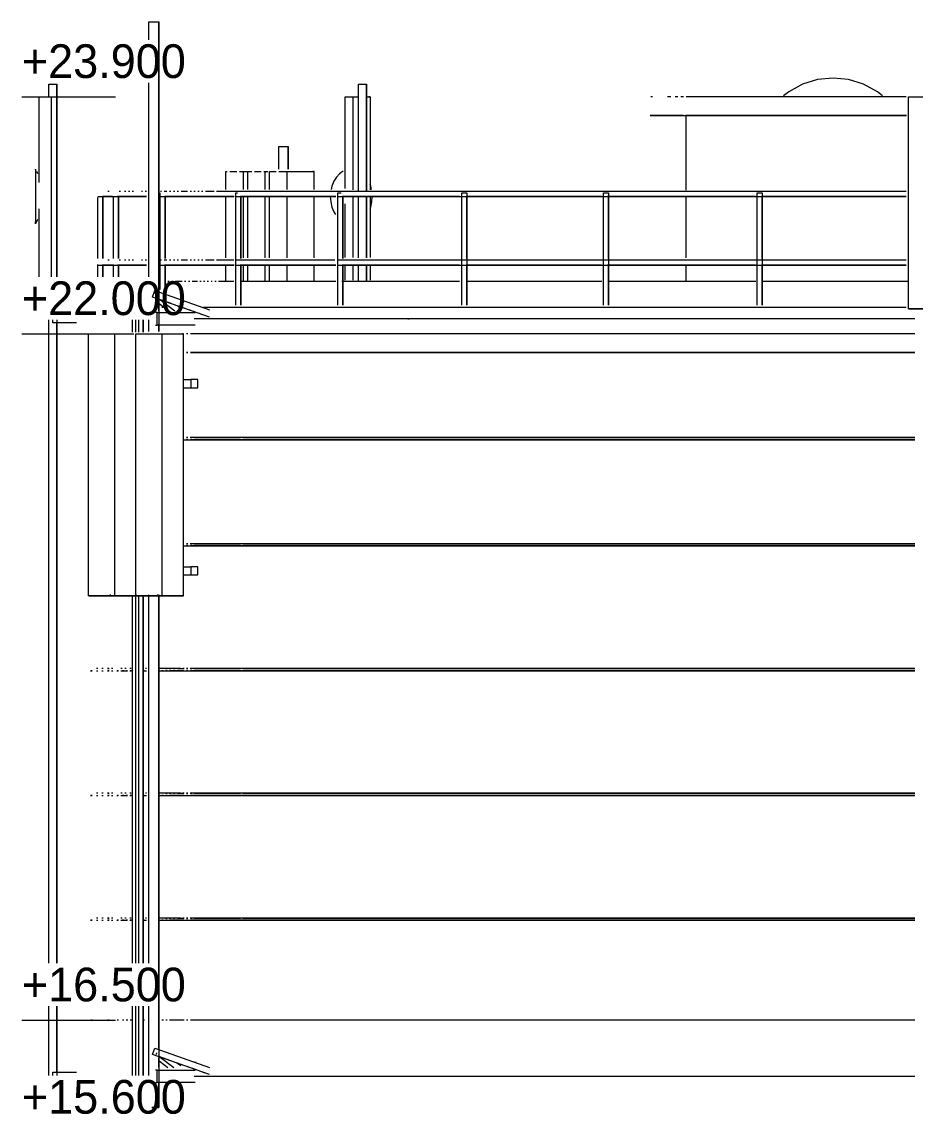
# Paper-space layout '02 Elevations and 3D' of a CAD drawing. Header units: millimetres. Extents: x 5 to 415, y 7 to 290.
# Drawn here: x 125 to 172.8, y 160 to 218.3 of the extents above; entities that cross this region are included whole.
import ezdxf

# ---------------------------------------------------------------- set-up
doc = ezdxf.new("R2010")
doc.units = ezdxf.units.MM
for name, color, linetype in [('DIMENSIONS', 7, 'Continuous'), ('GEOMETRY', 7, 'Continuous'), ('TEXT', 7, 'Continuous')]:
    doc.layers.add(name, color=color, linetype=linetype)

# ---------------------------------------------------------------- blocks, each defined once
blk = doc.blocks.new('SHEET_02')
at = {"layer": 'DIMENSIONS', "lineweight": 13}
for p, q in [((125, 214.333), (130, 214.333)), ((125, 201.667), (130, 201.667)), ((125, 165), (130, 165))]:
    blk.add_line(p, q, dxfattribs=at)
at = {"layer": 'GEOMETRY', "lineweight": 13}
for p, q in [((131.794, 218.333), (132.328, 218.333)), ((131.794, 217.377), (131.794, 218.333)), ((132.328, 218.333), (132.328, 218.333)), ((132.328, 204.007), (132.328, 218.333)), ((132.328, 218.333), (132.328, 201.798)), ((126.444, 215), (126.878, 215)), ((126.444, 214.369), (126.444, 215)), ((126.878, 215), (126.878, 215)), ((126.878, 204.711), (126.878, 215)), ((126.878, 215), (126.878, 204.711)), ((131.794, 204.711), (131.794, 215.083)), ((142.997, 215), (143.431, 215)), ((142.997, 209.319), (142.997, 215)), ((143.431, 215), (143.431, 215)), ((143.431, 209.319), (143.431, 215)), ((143.431, 215), (143.431, 209.319)), ((166.736, 215.003), (165.998, 214.603)), ((167.537, 215.25), (166.736, 215.003)), ((168.369, 215.333), (167.537, 215.25)), ((169.202, 215.25), (168.369, 215.333)), ((170.002, 215.003), (169.202, 215.25)), ((170.74, 214.603), (170.002, 215.003)), ((125.928, 214.333), (126.594, 214.333)), ((125.928, 209.749), (125.928, 214.333)), ((126.594, 204.711), (126.594, 214.333)), ((142.283, 214.333), (142.711, 214.333)), ((142.283, 209.431), (142.283, 214.333)), ((142.711, 214.333), (142.994, 214.333)), ((142.711, 209.367), (142.711, 214.333)), ((143.419, 214.333), (143.631, 214.333)), ((143.631, 214.333), (143.545, 214.333)), ((143.631, 214.333), (143.631, 209.367)), ((158.718, 214.333), (158.625, 214.333)), ((159.691, 214.333), (159.525, 214.333)), ((160.08, 214.333), (159.924, 214.333)), ((160.376, 214.333), (160.228, 214.333)), ((161.022, 214.333), (160.524, 214.333)), ((161.571, 214.333), (161.022, 214.333)), ((162.169, 214.333), (161.571, 214.333)), ((162.814, 214.333), (162.169, 214.333)), ((163.502, 214.333), (162.814, 214.333)), ((164.23, 214.333), (163.502, 214.333)), ((164.997, 214.333), (164.23, 214.333)), ((165.797, 214.333), (164.997, 214.333)), ((165.998, 214.603), (165.729, 214.378)), ((166.629, 214.333), (165.797, 214.333)), ((167.487, 214.333), (166.629, 214.333)), ((168.369, 214.333), (167.487, 214.333)), ((169.272, 214.333), (168.369, 214.333)), ((170.19, 214.333), (169.272, 214.333)), ((171.12, 214.333), (170.19, 214.333)), ((171.01, 214.378), (170.74, 214.603)), ((172.058, 214.333), (171.12, 214.333)), ((172.275, 214.333), (172.058, 214.333)), ((172.4, 214.333), (173.6, 214.333)), ((172.4, 203), (172.4, 214.333)), ((158.625, 213.333), (158.594, 213.333)), ((158.594, 213.333), (158.625, 213.333)), ((158.718, 213.333), (158.625, 213.333)), ((158.625, 213.333), (158.718, 213.333)), ((158.871, 213.333), (158.718, 213.333)), ((158.718, 213.333), (158.871, 213.333)), ((159.085, 213.333), (158.871, 213.333)), ((158.871, 213.333), (159.085, 213.333)), ((159.359, 213.333), (159.085, 213.333)), ((159.085, 213.333), (159.359, 213.333)), ((159.691, 213.333), (159.359, 213.333)), ((159.359, 213.333), (159.691, 213.333)), ((160.08, 213.333), (159.691, 213.333)), ((159.691, 213.333), (160.08, 213.333)), ((160.376, 213.333), (160.08, 213.333)), ((160.08, 213.333), (160.524, 213.333)), ((160.748, 213.333), (160.502, 213.333)), ((160.502, 213.333), (160.502, 209.339)), ((160.524, 213.333), (161.022, 213.333)), ((161.046, 213.333), (160.748, 213.333)), ((161.022, 213.333), (161.571, 213.333)), ((161.395, 213.333), (161.046, 213.333)), ((161.795, 213.333), (161.395, 213.333)), ((161.571, 213.333), (162.169, 213.333)), ((162.242, 213.333), (161.795, 213.333)), ((162.169, 213.333), (162.814, 213.333)), ((162.735, 213.333), (162.242, 213.333)), ((163.272, 213.333), (162.735, 213.333)), ((162.814, 213.333), (163.502, 213.333)), ((163.851, 213.333), (163.272, 213.333)), ((163.502, 213.333), (164.23, 213.333)), ((164.469, 213.333), (163.851, 213.333)), ((164.23, 213.333), (164.997, 213.333)), ((165.123, 213.333), (164.469, 213.333)), ((164.997, 213.333), (165.797, 213.333)), ((165.811, 213.333), (165.123, 213.333)), ((165.797, 213.333), (166.629, 213.333)), ((166.531, 213.333), (165.811, 213.333)), ((167.277, 213.333), (166.531, 213.333)), ((166.629, 213.333), (167.487, 213.333)), ((168.048, 213.333), (167.277, 213.333)), ((167.487, 213.333), (168.369, 213.333)), ((168.841, 213.333), (168.048, 213.333)), ((168.369, 213.333), (169.272, 213.333)), ((169.651, 213.333), (168.841, 213.333)), ((169.272, 213.333), (170.19, 213.333)), ((170.476, 213.333), (169.651, 213.333)), ((170.19, 213.333), (171.12, 213.333)), ((171.311, 213.333), (170.476, 213.333)), ((171.12, 213.333), (172.058, 213.333)), ((172.154, 213.333), (171.311, 213.333)), ((172.058, 213.333), (172.275, 213.333)), ((172.295, 213.333), (172.154, 213.333)), ((138.739, 211.667), (139.239, 211.667)), ((138.739, 210.456), (138.739, 211.667)), ((139.239, 211.667), (139.239, 211.667)), ((139.239, 210.456), (139.239, 211.667)), ((139.239, 211.667), (139.239, 210.456)), ((125.728, 210.467), (125.728, 210.438)), ((125.728, 210.438), (125.728, 210.467)), ((125.728, 210.438), (125.728, 210.355)), ((125.728, 210.355), (125.728, 210.219)), ((125.728, 210.219), (125.728, 210.037)), ((125.786, 210.349), (125.845, 210.232)), ((135.912, 210.333), (135.984, 210.333)), ((135.912, 209.372), (135.912, 210.333)), ((136.128, 210.333), (136.487, 210.333)), ((136.63, 210.333), (136.846, 210.333)), ((136.846, 210.333), (137.052, 210.333)), ((136.846, 209.372), (136.846, 210.333)), ((137.079, 210.333), (137.295, 210.333)), ((137.079, 209.372), (137.079, 210.333)), ((137.438, 210.333), (137.797, 210.333)), ((137.941, 210.333), (138.012, 210.333)), ((138.012, 210.333), (138.15, 210.333)), ((138.012, 209.372), (138.012, 210.333)), ((138.246, 210.333), (138.605, 210.333)), ((138.246, 209.372), (138.246, 210.333)), ((138.748, 210.333), (139.179, 210.333)), ((139.179, 210.333), (140.623, 210.333)), ((139.179, 209.372), (139.179, 210.333)), ((140.623, 210.333), (140.551, 210.333)), ((140.623, 209.372), (140.623, 210.333)), ((141.99, 210.219), (141.819, 210.037)), ((142.184, 210.355), (141.99, 210.219)), ((125.728, 210.037), (125.728, 209.815)), ((125.728, 209.815), (125.728, 209.561)), ((125.728, 209.561), (125.728, 209.286)), ((141.576, 209.561), (141.533, 209.378)), ((141.68, 209.815), (141.576, 209.561)), ((141.819, 210.037), (141.68, 209.815)), ((143.652, 209.561), (143.617, 209.646)), ((143.695, 209.378), (143.652, 209.561)), ((125.728, 209.286), (125.728, 209)), ((125.728, 209), (125.728, 208.714)), ((129.061, 209), (129.155, 209)), ((129.061, 205.686), (129.061, 208.944)), ((129.155, 209), (129.437, 209)), ((129.328, 209), (129.421, 209)), ((129.421, 209), (129.328, 209)), ((129.328, 205.686), (129.328, 208.944)), ((129.328, 208.944), (129.328, 205.686)), ((129.437, 209), (129.343, 209)), ((129.421, 209), (129.701, 209)), ((129.701, 209), (129.421, 209)), ((129.827, 209), (129.437, 209)), ((129.437, 209), (129.905, 209)), ((129.671, 209.267), (129.593, 209.267)), ((129.701, 209), (129.856, 209)), ((129.856, 209), (129.701, 209)), ((129.903, 205.686), (129.903, 208.944)), ((129.905, 209), (130.558, 209)), ((130.558, 209), (130.123, 209)), ((130.167, 209), (130.816, 209)), ((130.816, 209), (130.167, 209)), ((130.169, 205.686), (130.169, 208.944)), ((130.169, 208.944), (130.169, 205.686)), ((130.169, 205.686), (130.169, 208.944)), ((130.169, 208.944), (130.169, 205.686)), ((130.268, 209.267), (130.195, 209.267)), ((130.558, 209.267), (130.486, 209.267)), ((131.393, 209), (130.558, 209)), ((130.558, 209), (131.393, 209)), ((130.767, 209.267), (130.697, 209.267)), ((130.816, 209), (131.645, 209)), ((131.645, 209), (130.816, 209)), ((130.976, 209.267), (130.906, 209.267)), ((131.46, 209.267), (131.393, 209.267)), ((131.663, 209), (131.393, 209)), ((131.393, 209), (131.663, 209)), ((131.663, 209.267), (131.595, 209.267)), ((132.396, 204.025), (132.396, 209.2)), ((132.475, 209.267), (132.406, 209.267)), ((132.406, 209), (133.592, 209)), ((132.755, 209.267), (132.615, 209.267)), ((132.652, 209), (133.831, 209)), ((133.831, 209), (132.652, 209)), ((132.662, 205.686), (132.662, 208.944)), ((132.662, 208.944), (132.662, 205.686)), ((132.662, 205.686), (132.662, 208.944)), ((132.662, 208.944), (132.662, 205.686)), ((133.592, 209), (132.685, 209)), ((132.964, 209.267), (132.894, 209.267)), ((133.174, 209.267), (133.104, 209.267)), ((133.383, 209.267), (133.313, 209.267)), ((133.592, 209.267), (133.523, 209.267)), ((133.863, 209.267), (133.592, 209.267)), ((134.948, 209), (133.592, 209)), ((133.592, 209), (134.948, 209)), ((133.831, 209), (135.179, 209)), ((135.179, 209), (133.831, 209)), ((134.067, 209.267), (133.999, 209.267)), ((134.27, 209.267), (134.202, 209.267)), ((134.473, 209.267), (134.406, 209.267)), ((134.677, 209.267), (134.609, 209.267)), ((134.948, 209.267), (134.812, 209.267)), ((135.278, 209.267), (134.948, 209.267)), ((135.806, 209), (134.948, 209)), ((134.948, 209), (136.334, 209)), ((135.179, 209), (135.796, 209)), ((136.345, 209), (135.179, 209)), ((136.466, 209.267), (135.41, 209.267)), ((135.912, 205.718), (135.912, 208.987)), ((136.444, 209.2), (136.532, 209.2)), ((136.444, 203.194), (136.444, 209.2)), ((138.141, 209.267), (136.466, 209.267)), ((136.466, 209), (138.141, 209)), ((138.352, 209), (136.688, 209)), ((136.71, 205.686), (136.71, 208.944)), ((136.71, 208.944), (136.71, 205.686)), ((136.846, 205.718), (136.846, 208.987)), ((137.079, 205.718), (137.079, 208.987)), ((138.012, 205.718), (138.012, 208.987)), ((139.965, 209.267), (138.141, 209.267)), ((138.141, 209), (139.965, 209)), ((138.246, 205.718), (138.246, 208.987)), ((140.165, 209), (138.352, 209)), ((139.179, 205.718), (139.179, 208.987)), ((141.93, 209.267), (139.965, 209.267)), ((139.965, 209), (141.734, 209)), ((141.793, 209), (140.165, 209)), ((141.734, 209), (140.62, 209)), ((140.621, 209), (141.793, 209)), ((140.623, 205.718), (140.623, 208.987)), ((141.49, 209), (141.512, 208.714)), ((141.865, 209), (141.93, 209)), ((141.891, 209.2), (142.069, 209.2)), ((141.891, 203.194), (141.891, 209.2)), ((144.029, 209.267), (141.93, 209.267)), ((141.93, 209), (144.029, 209)), ((142.119, 209), (144.205, 209)), ((144.205, 209), (142.119, 209)), ((144.029, 209), (142.127, 209)), ((142.158, 205.686), (142.158, 208.944)), ((142.158, 208.944), (142.158, 205.686)), ((142.158, 205.686), (142.158, 208.944)), ((142.158, 208.944), (142.158, 205.686)), ((142.711, 205.738), (142.711, 208.985)), ((142.997, 205.721), (142.997, 209.003)), ((143.431, 205.721), (143.431, 209.003)), ((143.431, 209.003), (143.431, 205.721)), ((143.631, 208.985), (143.631, 205.738)), ((143.716, 208.714), (143.737, 209)), ((146.252, 209.267), (144.029, 209.267)), ((146.252, 209), (144.029, 209)), ((144.029, 209), (146.252, 209)), ((144.205, 209), (146.414, 209)), ((146.414, 209), (144.205, 209)), ((148.589, 209.267), (146.252, 209.267)), ((148.394, 209), (146.252, 209)), ((146.252, 209), (148.589, 209)), ((146.414, 209), (148.405, 209)), ((148.405, 209), (146.414, 209)), ((148.53, 209.2), (148.796, 209.2)), ((148.53, 203.194), (148.53, 209.2)), ((151.031, 209.267), (148.589, 209.267)), ((148.589, 209), (151.031, 209)), ((151.031, 209), (148.787, 209)), ((148.796, 209.2), (148.796, 203.194)), ((148.796, 205.686), (148.796, 208.944)), ((148.796, 208.944), (148.796, 205.686)), ((148.796, 205.686), (148.796, 208.944)), ((148.803, 209), (151.164, 209)), ((151.164, 209), (148.803, 209)), ((153.566, 209.267), (151.031, 209.267)), ((153.566, 209), (151.031, 209)), ((151.031, 209), (153.566, 209)), ((151.164, 209), (153.684, 209)), ((153.684, 209), (151.164, 209)), ((156.185, 209.267), (153.566, 209.267)), ((155.989, 209), (153.566, 209)), ((153.566, 209), (156.185, 209)), ((153.684, 209), (155.962, 209)), ((155.962, 209), (153.684, 209)), ((156.103, 209.2), (156.37, 209.2)), ((156.103, 203.194), (156.103, 209.2)), ((158.876, 209.267), (156.185, 209.267)), ((156.185, 209), (158.876, 209)), ((158.876, 209), (156.317, 209)), ((156.353, 209), (158.962, 209)), ((158.962, 209), (156.353, 209)), ((156.37, 209.2), (156.37, 203.194)), ((156.37, 205.686), (156.37, 208.944)), ((156.37, 208.944), (156.37, 205.686)), ((156.37, 205.686), (156.37, 208.944)), ((161.628, 209.267), (158.876, 209.267)), ((160.383, 209), (158.876, 209)), ((158.876, 209), (161.628, 209)), ((158.962, 209), (160.395, 209)), ((161.697, 209), (158.962, 209)), ((160.502, 208.958), (160.502, 205.725)), ((164.428, 209.267), (161.628, 209.267)), ((161.628, 209), (164.428, 209)), ((164.221, 209), (161.697, 209)), ((164.321, 209.2), (164.587, 209.2)), ((164.321, 203.194), (164.321, 209.2)), ((167.265, 209.267), (164.428, 209.267)), ((164.428, 209), (167.265, 209)), ((164.587, 209.2), (164.587, 203.194)), ((164.587, 205.686), (164.587, 208.944)), ((167.3, 209), (164.611, 209)), ((170.126, 209.267), (167.265, 209.267)), ((167.265, 209), (170.126, 209)), ((170.144, 209), (167.3, 209)), ((172.282, 209.267), (170.126, 209.267)), ((170.126, 209), (172.282, 209)), ((172.286, 209), (170.144, 209)), ((125.728, 208.714), (125.728, 208.439)), ((125.728, 208.439), (125.728, 208.185)), ((125.928, 204.711), (125.928, 208.348)), ((141.512, 208.714), (141.576, 208.439)), ((141.576, 208.439), (141.68, 208.185)), ((142.283, 205.738), (142.283, 208.603)), ((143.617, 208.354), (143.652, 208.439)), ((143.652, 208.439), (143.716, 208.714)), ((125.728, 208.185), (125.728, 207.963)), ((125.728, 207.963), (125.728, 207.781)), ((125.728, 207.781), (125.728, 207.645)), ((125.845, 207.768), (125.728, 207.533)), ((141.68, 208.185), (141.773, 208.037)), ((125.728, 207.645), (125.728, 207.562)), ((125.728, 207.562), (125.728, 207.645)), ((125.728, 207.562), (125.728, 207.533)), ((125.728, 207.533), (125.728, 207.562)), ((129.671, 205.6), (129.593, 205.6)), ((130.268, 205.6), (130.195, 205.6)), ((130.558, 205.6), (130.486, 205.6)), ((130.767, 205.6), (130.697, 205.6)), ((130.976, 205.6), (130.906, 205.6)), ((131.46, 205.6), (131.393, 205.6)), ((131.663, 205.6), (131.595, 205.6)), ((132.475, 205.6), (132.406, 205.6)), ((132.755, 205.6), (132.615, 205.6)), ((132.964, 205.6), (132.894, 205.6)), ((133.174, 205.6), (133.104, 205.6)), ((133.383, 205.6), (133.313, 205.6)), ((133.592, 205.6), (133.523, 205.6)), ((133.863, 205.6), (133.592, 205.6)), ((134.067, 205.6), (133.999, 205.6)), ((134.27, 205.6), (134.202, 205.6)), ((134.473, 205.6), (134.406, 205.6)), ((134.677, 205.6), (134.609, 205.6)), ((134.948, 205.6), (134.812, 205.6)), ((135.278, 205.6), (134.948, 205.6)), ((136.334, 205.6), (135.41, 205.6)), ((138.141, 205.6), (136.466, 205.6)), ((139.965, 205.6), (138.141, 205.6)), ((141.734, 205.6), (139.965, 205.6)), ((141.93, 205.6), (141.865, 205.6)), ((144.029, 205.6), (141.93, 205.6)), ((146.252, 205.6), (144.029, 205.6)), ((148.589, 205.6), (146.252, 205.6)), ((151.031, 205.6), (148.589, 205.6)), ((153.566, 205.6), (151.031, 205.6)), ((156.185, 205.6), (153.566, 205.6)), ((158.876, 205.6), (156.185, 205.6)), ((161.628, 205.6), (158.876, 205.6)), ((164.428, 205.6), (161.628, 205.6)), ((167.265, 205.6), (164.428, 205.6)), ((170.126, 205.6), (167.265, 205.6)), ((172.282, 205.6), (170.126, 205.6)), ((129.061, 204.711), (129.061, 205.367)), ((129.061, 205.333), (129.155, 205.333)), ((129.155, 205.333), (129.437, 205.333)), ((129.328, 204.711), (129.328, 205.367)), ((129.328, 205.367), (129.328, 204.711)), ((129.328, 205.333), (129.421, 205.333)), ((129.421, 205.333), (129.328, 205.333)), ((129.437, 205.333), (129.343, 205.333)), ((129.421, 205.333), (129.701, 205.333)), ((129.701, 205.333), (129.421, 205.333)), ((129.827, 205.333), (129.437, 205.333)), ((129.437, 205.333), (129.905, 205.333)), ((129.701, 205.333), (129.856, 205.333)), ((129.856, 205.333), (129.701, 205.333)), ((129.903, 204.711), (129.903, 205.367)), ((129.905, 205.333), (130.558, 205.333)), ((130.558, 205.333), (130.123, 205.333)), ((130.167, 205.333), (130.816, 205.333)), ((130.816, 205.333), (130.167, 205.333)), ((130.169, 204.711), (130.169, 205.367)), ((130.169, 205.367), (130.169, 204.711)), ((130.169, 204.711), (130.169, 205.367)), ((130.169, 205.367), (130.169, 204.711)), ((131.393, 205.333), (130.558, 205.333)), ((130.558, 205.333), (131.393, 205.333)), ((130.816, 205.333), (131.645, 205.333)), ((131.645, 205.333), (130.816, 205.333)), ((131.663, 205.333), (131.393, 205.333)), ((131.393, 205.333), (131.663, 205.333)), ((132.406, 205.333), (133.592, 205.333)), ((132.652, 205.333), (133.831, 205.333)), ((133.831, 205.333), (132.652, 205.333)), ((132.662, 204.472), (132.662, 205.367)), ((132.662, 205.367), (132.662, 204.472)), ((132.662, 203.769), (132.662, 205.367)), ((132.662, 205.367), (132.662, 203.769)), ((133.592, 205.333), (132.685, 205.333)), ((134.948, 205.333), (133.592, 205.333)), ((133.592, 205.333), (134.948, 205.333)), ((133.831, 205.333), (135.179, 205.333)), ((135.179, 205.333), (133.831, 205.333)), ((135.806, 205.333), (134.948, 205.333)), ((134.948, 205.333), (136.334, 205.333)), ((135.179, 205.333), (135.796, 205.333)), ((136.345, 205.333), (135.179, 205.333)), ((135.912, 204.5), (135.912, 205.333)), ((136.466, 205.333), (138.141, 205.333)), ((138.352, 205.333), (136.688, 205.333)), ((136.71, 203.194), (136.71, 205.367)), ((136.71, 205.367), (136.71, 203.194)), ((136.846, 204.5), (136.846, 205.333)), ((137.079, 204.5), (137.079, 205.333)), ((138.012, 204.5), (138.012, 205.333)), ((138.141, 205.333), (139.965, 205.333)), ((138.246, 204.5), (138.246, 205.333)), ((140.165, 205.333), (138.352, 205.333)), ((139.179, 204.5), (139.179, 205.333)), ((139.965, 205.333), (141.734, 205.333)), ((141.793, 205.333), (140.165, 205.333)), ((141.734, 205.333), (140.62, 205.333)), ((140.621, 205.333), (141.793, 205.333)), ((140.623, 204.5), (140.623, 205.333)), ((141.865, 205.333), (141.93, 205.333)), ((141.93, 205.333), (144.029, 205.333)), ((142.119, 205.333), (144.205, 205.333)), ((144.205, 205.333), (142.119, 205.333)), ((144.029, 205.333), (142.127, 205.333)), ((142.158, 204.472), (142.158, 205.367)), ((142.158, 205.367), (142.158, 204.472)), ((142.158, 203.194), (142.158, 205.367)), ((142.158, 205.367), (142.158, 203.194)), ((142.283, 204.528), (142.283, 205.356)), ((142.711, 204.528), (142.711, 205.356)), ((142.997, 204.521), (142.997, 205.342)), ((143.431, 204.521), (143.431, 205.342)), ((143.431, 205.342), (143.431, 204.521)), ((143.631, 205.356), (143.631, 204.528)), ((146.252, 205.333), (144.029, 205.333)), ((144.029, 205.333), (146.252, 205.333)), ((144.205, 205.333), (146.414, 205.333)), ((146.414, 205.333), (144.205, 205.333)), ((148.394, 205.333), (146.252, 205.333)), ((146.252, 205.333), (148.589, 205.333)), ((146.414, 205.333), (148.405, 205.333)), ((148.405, 205.333), (146.414, 205.333)), ((148.589, 205.333), (151.031, 205.333)), ((151.031, 205.333), (148.787, 205.333)), ((148.796, 204.472), (148.796, 205.367)), ((148.796, 205.367), (148.796, 204.472)), ((148.796, 203.194), (148.796, 205.367)), ((148.803, 205.333), (151.164, 205.333)), ((151.164, 205.333), (148.803, 205.333)), ((153.566, 205.333), (151.031, 205.333)), ((151.031, 205.333), (153.566, 205.333)), ((151.164, 205.333), (153.684, 205.333)), ((153.684, 205.333), (151.164, 205.333)), ((155.989, 205.333), (153.566, 205.333)), ((153.566, 205.333), (156.185, 205.333)), ((153.684, 205.333), (155.962, 205.333)), ((155.962, 205.333), (153.684, 205.333)), ((156.185, 205.333), (158.876, 205.333)), ((158.876, 205.333), (156.317, 205.333)), ((156.353, 205.333), (158.962, 205.333)), ((158.962, 205.333), (156.353, 205.333)), ((156.37, 204.472), (156.37, 205.367)), ((156.37, 205.367), (156.37, 204.472)), ((156.37, 203.194), (156.37, 205.367)), ((160.383, 205.333), (158.876, 205.333)), ((158.876, 205.333), (161.628, 205.333)), ((158.962, 205.333), (160.395, 205.333)), ((161.697, 205.333), (158.962, 205.333)), ((160.502, 205.344), (160.502, 204.52)), ((161.628, 205.333), (164.428, 205.333)), ((164.221, 205.333), (161.697, 205.333)), ((164.428, 205.333), (167.265, 205.333)), ((164.587, 203.194), (164.587, 205.367)), ((167.3, 205.333), (164.611, 205.333)), ((167.265, 205.333), (170.126, 205.333)), ((170.144, 205.333), (167.3, 205.333)), ((170.126, 205.333), (172.282, 205.333)), ((172.286, 205.333), (170.144, 205.333)), ((132.87, 204.467), (132.799, 204.467)), ((133.083, 204.467), (133.012, 204.467)), ((133.564, 204.467), (133.22, 204.467)), ((133.77, 204.467), (133.701, 204.467)), ((133.975, 204.467), (133.907, 204.467)), ((134.25, 204.467), (134.113, 204.467)), ((134.383, 204.467), (134.25, 204.467)), ((134.583, 204.467), (134.517, 204.467)), ((134.783, 204.467), (134.717, 204.467)), ((134.983, 204.467), (134.916, 204.467)), ((135.183, 204.467), (135.116, 204.467)), ((135.383, 204.467), (135.316, 204.467)), ((135.583, 204.467), (135.516, 204.467)), ((136.329, 204.467), (135.583, 204.467)), ((137.076, 204.467), (136.669, 204.467)), ((138.723, 204.467), (137.076, 204.467)), ((140.516, 204.467), (138.723, 204.467)), ((141.783, 204.467), (140.516, 204.467)), ((142.449, 204.467), (142.116, 204.467)), ((144.513, 204.467), (142.449, 204.467)), ((146.698, 204.467), (144.513, 204.467)), ((148.405, 204.467), (146.698, 204.467)), ((148.996, 204.467), (148.799, 204.467)), ((151.397, 204.467), (148.996, 204.467)), ((153.891, 204.467), (151.397, 204.467)), ((156.004, 204.467), (153.891, 204.467)), ((156.466, 204.467), (156.334, 204.467)), ((159.112, 204.467), (156.466, 204.467)), ((161.818, 204.467), (159.112, 204.467)), ((164.243, 204.467), (161.818, 204.467)), ((167.361, 204.467), (164.636, 204.467)), ((170.174, 204.467), (167.361, 204.467)), ((172.343, 204.467), (170.174, 204.467)), ((131.994, 203.627), (132.116, 203.973)), ((132.116, 203.973), (135.035, 202.941)), ((132.194, 203.627), (132.209, 203.714)), ((135.035, 202.552), (131.994, 203.627)), ((132.328, 202.871), (132.328, 203.502)), ((132.86, 202.882), (132.339, 203.274)), ((133.184, 202.882), (132.35, 203.509)), ((132.396, 203.194), (132.396, 203.258)), ((132.675, 203.391), (132.493, 203.455)), ((132.98, 203.283), (132.797, 203.348)), ((133.223, 203.197), (133.101, 203.24)), ((133.527, 203.09), (133.345, 203.154)), ((133.346, 203.149), (133.502, 203.032)), ((132.228, 202.8), (132.144, 202.8)), ((132.228, 202.133), (132.228, 202.8)), ((132.228, 202.8), (134.261, 202.8)), ((132.561, 203.067), (132.493, 203.067)), ((133.527, 203.067), (133.458, 203.067)), ((133.77, 203.003), (133.649, 203.046)), ((134.074, 202.896), (133.953, 202.939)), ((134.379, 202.788), (134.196, 202.853)), ((134.683, 202.681), (134.5, 202.745)), ((135.635, 203.067), (134.689, 203.067)), ((137.348, 203.067), (135.635, 203.067)), ((139.213, 203.067), (137.348, 203.067)), ((141.223, 203.067), (139.213, 203.067)), ((143.37, 203.067), (141.223, 203.067)), ((145.643, 203.067), (143.37, 203.067)), ((148.033, 203.067), (145.643, 203.067)), ((150.531, 203.067), (148.033, 203.067)), ((153.124, 203.067), (150.531, 203.067)), ((155.803, 203.067), (153.124, 203.067)), ((158.555, 203.067), (155.803, 203.067)), ((161.369, 203.067), (158.555, 203.067)), ((164.233, 203.067), (161.369, 203.067)), ((167.134, 203.067), (164.233, 203.067)), ((170.061, 203.067), (167.134, 203.067)), ((172.282, 203.067), (170.061, 203.067)), ((172.4, 203), (173.6, 203)), ((173.6, 203), (172.4, 203)), ((172.4, 203), (172.4, 203)), ((126.444, 168.044), (126.444, 202.417)), ((126.661, 202.25), (126.661, 202.417)), ((127.928, 202.25), (126.661, 202.25)), ((126.878, 202.417), (126.878, 168.044)), ((126.878, 168.044), (126.878, 202.249)), ((127.928, 202.25), (126.928, 202.25)), ((130.922, 201.757), (130.922, 202.417)), ((131.088, 201.757), (131.088, 202.417)), ((131.254, 201.757), (131.254, 202.417)), ((131.487, 201.757), (131.487, 202.417)), ((131.487, 202.417), (131.487, 201.757)), ((131.794, 201.798), (131.794, 202.417)), ((132.144, 202.133), (132.228, 202.133)), ((134.261, 202.133), (132.228, 202.133)), ((132.328, 201.798), (132.328, 202.114)), ((133.928, 202.133), (132.354, 202.133)), ((135.635, 202.467), (134.217, 202.467)), ((137.348, 202.467), (135.635, 202.467)), ((139.213, 202.467), (137.348, 202.467)), ((141.223, 202.467), (139.213, 202.467)), ((143.37, 202.467), (141.223, 202.467)), ((145.643, 202.467), (143.37, 202.467)), ((145.643, 202.467), (145.716, 202.467)), ((148.033, 202.467), (145.643, 202.467)), ((150.531, 202.467), (148.033, 202.467)), ((153.124, 202.467), (150.531, 202.467)), ((155.803, 202.467), (153.124, 202.467)), ((158.555, 202.467), (155.803, 202.467)), ((161.369, 202.467), (158.555, 202.467)), ((164.233, 202.467), (161.369, 202.467)), ((167.134, 202.467), (164.233, 202.467)), ((170.061, 202.467), (167.134, 202.467)), ((172.739, 202.467), (170.061, 202.467)), ((128.564, 201.667), (128.831, 201.667)), ((128.564, 187.667), (128.564, 201.667)), ((128.964, 201.667), (129.031, 201.667)), ((129.164, 201.667), (129.231, 201.667)), ((129.364, 201.667), (129.431, 201.667)), ((129.564, 201.667), (129.631, 201.667)), ((129.764, 201.667), (129.964, 201.667)), ((129.964, 201.667), (130.983, 201.667)), ((129.964, 187.667), (129.964, 201.667)), ((131.098, 201.667), (132.498, 201.667)), ((131.098, 187.667), (131.098, 201.667)), ((132.498, 201.667), (133.652, 201.667)), ((132.498, 187.667), (132.498, 201.667)), ((133.652, 201.667), (133.586, 201.667)), ((133.652, 187.667), (133.652, 201.667)), ((133.874, 201.667), (133.804, 201.667)), ((134.082, 201.667), (134.012, 201.667)), ((135.635, 201.667), (134.082, 201.667)), ((137.348, 201.667), (135.635, 201.667)), ((139.213, 201.667), (137.348, 201.667)), ((141.223, 201.667), (139.213, 201.667)), ((143.37, 201.667), (141.223, 201.667)), ((145.643, 201.667), (143.37, 201.667)), ((148.033, 201.667), (145.643, 201.667)), ((150.531, 201.667), (148.033, 201.667)), ((153.124, 201.667), (150.531, 201.667)), ((155.803, 201.667), (153.124, 201.667)), ((158.555, 201.667), (155.803, 201.667)), ((161.369, 201.667), (158.555, 201.667)), ((164.233, 201.667), (161.369, 201.667)), ((167.134, 201.667), (164.233, 201.667)), ((170.061, 201.667), (167.134, 201.667)), ((172.739, 201.667), (170.061, 201.667)), ((133.874, 200.667), (133.804, 200.667)), ((133.81, 200.667), (133.88, 200.667)), ((134.082, 200.667), (134.012, 200.667)), ((134.018, 200.667), (134.087, 200.667)), ((135.635, 200.667), (134.082, 200.667)), ((134.087, 200.667), (135.64, 200.667)), ((137.348, 200.667), (135.635, 200.667)), ((135.64, 200.667), (137.353, 200.667)), ((139.213, 200.667), (137.348, 200.667)), ((137.353, 200.667), (139.218, 200.667)), ((141.223, 200.667), (139.213, 200.667)), ((139.218, 200.667), (141.228, 200.667)), ((143.37, 200.667), (141.223, 200.667)), ((141.228, 200.667), (143.374, 200.667)), ((145.643, 200.667), (143.37, 200.667)), ((143.374, 200.667), (145.647, 200.667)), ((148.033, 200.667), (145.643, 200.667)), ((145.647, 200.667), (148.037, 200.667)), ((150.531, 200.667), (148.033, 200.667)), ((148.037, 200.667), (150.534, 200.667)), ((153.124, 200.667), (150.531, 200.667)), ((150.534, 200.667), (153.127, 200.667)), ((155.803, 200.667), (153.124, 200.667)), ((153.127, 200.667), (155.805, 200.667)), ((158.555, 200.667), (155.803, 200.667)), ((155.805, 200.667), (158.557, 200.667)), ((161.369, 200.667), (158.555, 200.667)), ((158.557, 200.667), (161.371, 200.667)), ((164.233, 200.667), (161.369, 200.667)), ((161.371, 200.667), (164.234, 200.667)), ((167.134, 200.667), (164.233, 200.667)), ((164.234, 200.667), (167.135, 200.667)), ((170.061, 200.667), (167.134, 200.667)), ((167.135, 200.667), (170.061, 200.667)), ((172.739, 200.667), (170.061, 200.667)), ((170.061, 200.667), (172.739, 200.667)), ((133.652, 199.217), (134.04, 199.217)), ((134.415, 199.217), (134.04, 199.217)), ((134.04, 199.217), (134.04, 198.783)), ((134.415, 199.217), (134.351, 199.217)), ((134.415, 198.783), (134.415, 199.217)), ((133.639, 198.783), (134.415, 198.783)), ((133.652, 198.783), (134.04, 198.783)), ((134.04, 198.783), (134.415, 198.783)), ((133.804, 196.12), (133.874, 196.12)), ((133.872, 196.12), (133.806, 196.12)), ((134.07, 196.12), (134.004, 196.12)), ((134.012, 196.12), (134.082, 196.12)), ((135.624, 196.12), (134.07, 196.12)), ((134.217, 196.12), (135.635, 196.12)), ((137.337, 196.12), (135.624, 196.12)), ((135.635, 196.12), (136.689, 196.12)), ((136.82, 196.12), (137.348, 196.12)), ((139.203, 196.12), (137.337, 196.12)), ((137.348, 196.12), (139.213, 196.12)), ((141.214, 196.12), (139.203, 196.12)), ((139.213, 196.12), (141.223, 196.12)), ((143.361, 196.12), (141.214, 196.12)), ((141.223, 196.12), (143.37, 196.12)), ((145.635, 196.12), (143.361, 196.12)), ((143.37, 196.12), (145.643, 196.12)), ((148.026, 196.12), (145.635, 196.12)), ((145.643, 196.12), (148.033, 196.12)), ((150.524, 196.12), (148.026, 196.12)), ((148.033, 196.12), (150.531, 196.12)), ((153.118, 196.12), (150.524, 196.12)), ((150.531, 196.12), (153.124, 196.12)), ((155.797, 196.12), (153.118, 196.12)), ((153.124, 196.12), (155.803, 196.12)), ((158.551, 196.12), (155.797, 196.12)), ((155.803, 196.12), (158.555, 196.12)), ((161.365, 196.12), (158.551, 196.12)), ((158.555, 196.12), (161.369, 196.12)), ((164.23, 196.12), (161.365, 196.12)), ((161.369, 196.12), (164.233, 196.12)), ((167.133, 196.12), (164.23, 196.12)), ((164.233, 196.12), (167.134, 196.12)), ((170.06, 196.12), (167.133, 196.12)), ((167.134, 196.12), (170.061, 196.12)), ((172.739, 196.12), (170.06, 196.12)), ((170.061, 196.12), (172.739, 196.12)), ((133.674, 196), (134.07, 196)), ((133.874, 196), (133.804, 196)), ((134.082, 196), (134.012, 196)), ((134.07, 196), (135.624, 196)), ((135.635, 196), (134.082, 196)), ((135.624, 196), (137.337, 196)), ((137.348, 196), (135.635, 196)), ((137.337, 196), (139.203, 196)), ((139.213, 196), (137.348, 196)), ((139.203, 196), (141.214, 196)), ((141.223, 196), (139.213, 196)), ((141.214, 196), (143.361, 196)), ((143.37, 196), (141.223, 196)), ((143.361, 196), (145.635, 196)), ((145.643, 196), (143.37, 196)), ((145.635, 196), (148.026, 196)), ((148.033, 196), (145.643, 196)), ((148.026, 196), (150.524, 196)), ((150.531, 196), (148.033, 196)), ((150.524, 196), (153.118, 196)), ((153.124, 196), (150.531, 196)), ((153.118, 196), (155.797, 196)), ((155.803, 196), (153.124, 196)), ((155.797, 196), (158.551, 196)), ((158.555, 196), (155.803, 196)), ((158.551, 196), (161.365, 196)), ((161.369, 196), (158.555, 196)), ((161.365, 196), (164.23, 196)), ((164.233, 196), (161.369, 196)), ((164.23, 196), (167.133, 196)), ((167.134, 196), (164.233, 196)), ((167.133, 196), (170.06, 196)), ((170.061, 196), (167.134, 196)), ((170.06, 196), (172.739, 196)), ((172.739, 196), (170.061, 196)), ((133.674, 190.333), (134.07, 190.333)), ((133.804, 190.453), (133.874, 190.453)), ((133.874, 190.333), (133.804, 190.333)), ((133.872, 190.453), (133.806, 190.453)), ((134.07, 190.453), (134.004, 190.453)), ((134.012, 190.453), (134.082, 190.453)), ((134.082, 190.333), (134.012, 190.333)), ((135.624, 190.453), (134.07, 190.453)), ((134.07, 190.333), (135.624, 190.333)), ((135.635, 190.333), (134.082, 190.333)), ((134.217, 190.453), (135.635, 190.453)), ((137.337, 190.453), (135.624, 190.453)), ((135.624, 190.333), (137.337, 190.333)), ((135.635, 190.453), (136.689, 190.453)), ((137.348, 190.333), (135.635, 190.333)), ((136.82, 190.453), (137.348, 190.453)), ((139.203, 190.453), (137.337, 190.453)), ((137.337, 190.333), (139.203, 190.333)), ((137.348, 190.453), (139.213, 190.453)), ((139.213, 190.333), (137.348, 190.333)), ((141.214, 190.453), (139.203, 190.453)), ((139.203, 190.333), (141.214, 190.333)), ((139.213, 190.453), (141.223, 190.453)), ((141.223, 190.333), (139.213, 190.333)), ((143.361, 190.453), (141.214, 190.453)), ((141.214, 190.333), (143.361, 190.333)), ((141.223, 190.453), (143.37, 190.453)), ((143.37, 190.333), (141.223, 190.333)), ((145.635, 190.453), (143.361, 190.453)), ((143.361, 190.333), (145.635, 190.333)), ((143.37, 190.453), (145.643, 190.453)), ((145.643, 190.333), (143.37, 190.333)), ((148.026, 190.453), (145.635, 190.453)), ((145.635, 190.333), (148.026, 190.333)), ((145.643, 190.453), (148.033, 190.453)), ((148.033, 190.333), (145.643, 190.333)), ((150.524, 190.453), (148.026, 190.453)), ((148.026, 190.333), (150.524, 190.333)), ((148.033, 190.453), (150.531, 190.453)), ((150.531, 190.333), (148.033, 190.333)), ((153.118, 190.453), (150.524, 190.453)), ((150.524, 190.333), (153.118, 190.333)), ((150.531, 190.453), (153.124, 190.453)), ((153.124, 190.333), (150.531, 190.333)), ((155.797, 190.453), (153.118, 190.453)), ((153.118, 190.333), (155.797, 190.333)), ((153.124, 190.453), (155.803, 190.453)), ((155.803, 190.333), (153.124, 190.333)), ((158.551, 190.453), (155.797, 190.453)), ((155.797, 190.333), (158.551, 190.333)), ((155.803, 190.453), (158.555, 190.453)), ((158.555, 190.333), (155.803, 190.333)), ((161.365, 190.453), (158.551, 190.453)), ((158.551, 190.333), (161.365, 190.333)), ((158.555, 190.453), (161.369, 190.453)), ((161.369, 190.333), (158.555, 190.333)), ((164.23, 190.453), (161.365, 190.453)), ((161.365, 190.333), (164.23, 190.333)), ((161.369, 190.453), (164.233, 190.453)), ((164.233, 190.333), (161.369, 190.333)), ((167.133, 190.453), (164.23, 190.453)), ((164.23, 190.333), (167.133, 190.333)), ((164.233, 190.453), (167.134, 190.453)), ((167.134, 190.333), (164.233, 190.333)), ((170.06, 190.453), (167.133, 190.453)), ((167.133, 190.333), (170.06, 190.333)), ((167.134, 190.453), (170.061, 190.453)), ((170.061, 190.333), (167.134, 190.333)), ((172.739, 190.453), (170.06, 190.453)), ((170.06, 190.333), (172.739, 190.333)), ((170.061, 190.453), (172.739, 190.453)), ((172.739, 190.333), (170.061, 190.333)), ((133.652, 189.217), (134.04, 189.217)), ((134.415, 189.217), (134.04, 189.217)), ((134.04, 189.217), (134.04, 188.783)), ((134.415, 189.217), (134.351, 189.217)), ((134.415, 188.783), (134.415, 189.217)), ((133.639, 188.783), (134.415, 188.783)), ((133.652, 188.783), (134.04, 188.783)), ((134.04, 188.783), (134.415, 188.783)), ((129.964, 187.667), (128.564, 187.667)), ((128.564, 187.667), (129.719, 187.667)), ((129.719, 187.73), (129.719, 187.667)), ((129.719, 187.667), (131.119, 187.667)), ((131.119, 187.667), (129.964, 187.667)), ((130.922, 168.044), (130.922, 187.695)), ((131.088, 168.044), (131.088, 187.695)), ((132.498, 187.667), (131.098, 187.667)), ((131.098, 187.667), (132.252, 187.667)), ((131.119, 187.667), (131.119, 187.73)), ((131.254, 168.044), (131.254, 187.695)), ((131.487, 168.044), (131.487, 187.695)), ((131.487, 187.695), (131.487, 168.044)), ((131.794, 168.044), (131.794, 187.724)), ((132.252, 187.73), (132.252, 187.667)), ((132.252, 187.667), (133.652, 187.667)), ((132.328, 163.489), (132.328, 187.724)), ((132.328, 187.724), (132.328, 160.333)), ((133.652, 187.667), (132.498, 187.667)), ((128.672, 183.667), (128.752, 183.667)), ((128.765, 183.667), (128.685, 183.667)), ((129.06, 183.787), (128.986, 183.787)), ((128.986, 183.667), (129.06, 183.667)), ((129.357, 183.787), (129.283, 183.787)), ((129.283, 183.667), (129.357, 183.667)), ((129.651, 183.787), (129.579, 183.787)), ((129.579, 183.667), (129.651, 183.667)), ((129.592, 183.787), (129.663, 183.787)), ((129.663, 183.667), (129.592, 183.667)), ((129.864, 183.787), (129.793, 183.787)), ((129.793, 183.667), (129.864, 183.667)), ((130.078, 183.667), (130.149, 183.667)), ((130.161, 183.667), (130.09, 183.667)), ((130.362, 183.787), (130.291, 183.787)), ((130.291, 183.667), (130.433, 183.667)), ((130.446, 183.667), (130.375, 183.667)), ((130.433, 183.667), (130.641, 183.667)), ((130.571, 183.787), (130.502, 183.787)), ((130.653, 183.667), (130.584, 183.667)), ((130.848, 183.787), (130.779, 183.787)), ((130.779, 183.667), (130.848, 183.667)), ((130.86, 183.667), (130.791, 183.667)), ((131.469, 183.667), (131.672, 183.667)), ((131.549, 183.667), (131.482, 183.667)), ((131.672, 183.787), (131.604, 183.787)), ((132.684, 183.787), (132.346, 183.787)), ((132.346, 183.667), (132.684, 183.667)), ((132.561, 183.667), (132.493, 183.667)), ((133.476, 183.787), (132.684, 183.787)), ((132.684, 183.667), (134.07, 183.667)), ((132.695, 183.787), (132.765, 183.787)), ((132.765, 183.667), (132.695, 183.667)), ((132.903, 183.787), (132.973, 183.787)), ((133.666, 183.667), (132.903, 183.667)), ((133.111, 183.787), (133.181, 183.787)), ((133.319, 183.787), (133.666, 183.787)), ((133.674, 183.787), (133.608, 183.787)), ((133.804, 183.787), (133.874, 183.787)), ((133.874, 183.667), (133.804, 183.667)), ((133.872, 183.787), (133.806, 183.787)), ((134.07, 183.787), (134.004, 183.787)), ((134.012, 183.787), (134.082, 183.787)), ((134.082, 183.667), (134.012, 183.667)), ((135.624, 183.787), (134.07, 183.787)), ((134.07, 183.667), (135.624, 183.667)), ((135.635, 183.667), (134.082, 183.667)), ((134.217, 183.787), (135.635, 183.787)), ((137.337, 183.787), (135.624, 183.787)), ((135.624, 183.667), (137.337, 183.667)), ((135.635, 183.787), (136.689, 183.787)), ((137.348, 183.667), (135.635, 183.667)), ((136.82, 183.787), (137.348, 183.787)), ((139.203, 183.787), (137.337, 183.787)), ((137.337, 183.667), (139.203, 183.667)), ((137.348, 183.787), (139.213, 183.787)), ((139.213, 183.667), (137.348, 183.667)), ((141.214, 183.787), (139.203, 183.787)), ((139.203, 183.667), (141.214, 183.667)), ((139.213, 183.787), (141.223, 183.787)), ((141.223, 183.667), (139.213, 183.667)), ((143.361, 183.787), (141.214, 183.787)), ((141.214, 183.667), (143.361, 183.667)), ((141.223, 183.787), (143.37, 183.787)), ((143.37, 183.667), (141.223, 183.667)), ((145.635, 183.787), (143.361, 183.787)), ((143.361, 183.667), (145.635, 183.667)), ((143.37, 183.787), (145.643, 183.787)), ((145.643, 183.667), (143.37, 183.667)), ((148.026, 183.787), (145.635, 183.787)), ((145.635, 183.667), (148.026, 183.667)), ((145.643, 183.787), (148.033, 183.787)), ((148.033, 183.667), (145.643, 183.667)), ((150.524, 183.787), (148.026, 183.787)), ((148.026, 183.667), (150.524, 183.667)), ((148.033, 183.787), (150.531, 183.787)), ((150.531, 183.667), (148.033, 183.667)), ((153.118, 183.787), (150.524, 183.787)), ((150.524, 183.667), (153.118, 183.667)), ((150.531, 183.787), (153.124, 183.787)), ((153.124, 183.667), (150.531, 183.667)), ((155.797, 183.787), (153.118, 183.787)), ((153.118, 183.667), (155.797, 183.667)), ((153.124, 183.787), (155.803, 183.787)), ((155.803, 183.667), (153.124, 183.667)), ((158.551, 183.787), (155.797, 183.787)), ((155.797, 183.667), (158.551, 183.667)), ((155.803, 183.787), (158.555, 183.787)), ((158.555, 183.667), (155.803, 183.667)), ((161.365, 183.787), (158.551, 183.787)), ((158.551, 183.667), (161.365, 183.667)), ((158.555, 183.787), (161.369, 183.787)), ((161.369, 183.667), (158.555, 183.667)), ((164.23, 183.787), (161.365, 183.787)), ((161.365, 183.667), (164.23, 183.667)), ((161.369, 183.787), (164.233, 183.787)), ((164.233, 183.667), (161.369, 183.667)), ((167.133, 183.787), (164.23, 183.787)), ((164.23, 183.667), (167.133, 183.667)), ((164.233, 183.787), (167.134, 183.787)), ((167.134, 183.667), (164.233, 183.667)), ((170.06, 183.787), (167.133, 183.787)), ((167.133, 183.667), (170.06, 183.667)), ((167.134, 183.787), (170.061, 183.787)), ((170.061, 183.667), (167.134, 183.667)), ((172.739, 183.787), (170.06, 183.787)), ((170.06, 183.667), (172.739, 183.667)), ((170.061, 183.787), (172.739, 183.787)), ((172.739, 183.667), (170.061, 183.667)), ((128.672, 177), (128.752, 177)), ((128.765, 177), (128.685, 177)), ((129.06, 177.12), (128.986, 177.12)), ((128.986, 177), (129.06, 177)), ((129.357, 177.12), (129.283, 177.12)), ((129.283, 177), (129.357, 177)), ((129.651, 177.12), (129.579, 177.12)), ((129.579, 177), (129.651, 177)), ((129.592, 177.12), (129.663, 177.12)), ((129.663, 177), (129.592, 177)), ((129.864, 177.12), (129.793, 177.12)), ((129.793, 177), (129.864, 177)), ((130.078, 177), (130.149, 177)), ((130.161, 177), (130.09, 177)), ((130.362, 177.12), (130.291, 177.12)), ((130.291, 177), (130.433, 177)), ((130.446, 177), (130.375, 177)), ((130.433, 177), (130.641, 177)), ((130.571, 177.12), (130.502, 177.12)), ((130.653, 177), (130.584, 177)), ((130.848, 177.12), (130.779, 177.12)), ((130.779, 177), (130.848, 177)), ((130.86, 177), (130.791, 177)), ((131.469, 177), (131.672, 177)), ((131.549, 177), (131.482, 177)), ((131.672, 177.12), (131.604, 177.12)), ((132.684, 177.12), (132.346, 177.12)), ((132.346, 177), (132.684, 177)), ((132.561, 177), (132.493, 177)), ((133.476, 177.12), (132.684, 177.12)), ((132.684, 177), (134.07, 177)), ((132.695, 177.12), (132.765, 177.12)), ((132.765, 177), (132.695, 177)), ((132.903, 177.12), (132.973, 177.12)), ((133.666, 177), (132.903, 177)), ((133.111, 177.12), (133.181, 177.12)), ((133.319, 177.12), (133.666, 177.12)), ((133.674, 177.12), (133.608, 177.12)), ((133.804, 177.12), (133.874, 177.12)), ((133.874, 177), (133.804, 177)), ((133.872, 177.12), (133.806, 177.12)), ((134.07, 177.12), (134.004, 177.12)), ((134.012, 177.12), (134.082, 177.12)), ((134.082, 177), (134.012, 177)), ((135.624, 177.12), (134.07, 177.12)), ((134.07, 177), (135.624, 177)), ((135.635, 177), (134.082, 177)), ((134.217, 177.12), (135.635, 177.12)), ((137.337, 177.12), (135.624, 177.12)), ((135.624, 177), (137.337, 177)), ((135.635, 177.12), (136.689, 177.12)), ((137.348, 177), (135.635, 177)), ((136.82, 177.12), (137.348, 177.12)), ((139.203, 177.12), (137.337, 177.12)), ((137.337, 177), (139.203, 177)), ((137.348, 177.12), (139.213, 177.12)), ((139.213, 177), (137.348, 177)), ((141.214, 177.12), (139.203, 177.12)), ((139.203, 177), (141.214, 177)), ((139.213, 177.12), (141.223, 177.12)), ((141.223, 177), (139.213, 177)), ((143.361, 177.12), (141.214, 177.12)), ((141.214, 177), (143.361, 177)), ((141.223, 177.12), (143.37, 177.12)), ((143.37, 177), (141.223, 177)), ((145.635, 177.12), (143.361, 177.12)), ((143.361, 177), (145.635, 177)), ((143.37, 177.12), (145.643, 177.12)), ((145.643, 177), (143.37, 177)), ((148.026, 177.12), (145.635, 177.12)), ((145.635, 177), (148.026, 177)), ((145.643, 177.12), (148.033, 177.12)), ((148.033, 177), (145.643, 177)), ((150.524, 177.12), (148.026, 177.12)), ((148.026, 177), (150.524, 177)), ((148.033, 177.12), (150.531, 177.12)), ((150.531, 177), (148.033, 177)), ((153.118, 177.12), (150.524, 177.12)), ((150.524, 177), (153.118, 177)), ((150.531, 177.12), (153.124, 177.12)), ((153.124, 177), (150.531, 177)), ((155.797, 177.12), (153.118, 177.12)), ((153.118, 177), (155.797, 177)), ((153.124, 177.12), (155.803, 177.12)), ((155.803, 177), (153.124, 177)), ((158.551, 177.12), (155.797, 177.12)), ((155.797, 177), (158.551, 177)), ((155.803, 177.12), (158.555, 177.12)), ((158.555, 177), (155.803, 177)), ((161.365, 177.12), (158.551, 177.12)), ((158.551, 177), (161.365, 177)), ((158.555, 177.12), (161.369, 177.12)), ((161.369, 177), (158.555, 177)), ((164.23, 177.12), (161.365, 177.12)), ((161.365, 177), (164.23, 177)), ((161.369, 177.12), (164.233, 177.12)), ((164.233, 177), (161.369, 177)), ((167.133, 177.12), (164.23, 177.12)), ((164.23, 177), (167.133, 177)), ((164.233, 177.12), (167.134, 177.12)), ((167.134, 177), (164.233, 177)), ((170.06, 177.12), (167.133, 177.12)), ((167.133, 177), (170.06, 177)), ((167.134, 177.12), (170.061, 177.12)), ((170.061, 177), (167.134, 177)), ((172.739, 177.12), (170.06, 177.12)), ((170.06, 177), (172.739, 177)), ((170.061, 177.12), (172.739, 177.12)), ((172.739, 177), (170.061, 177)), ((129.06, 170.453), (128.986, 170.453)), ((129.357, 170.453), (129.283, 170.453)), ((129.651, 170.453), (129.579, 170.453)), ((129.592, 170.453), (129.663, 170.453)), ((129.864, 170.453), (129.793, 170.453)), ((130.362, 170.453), (130.291, 170.453)), ((130.571, 170.453), (130.502, 170.453)), ((130.848, 170.453), (130.779, 170.453)), ((131.672, 170.453), (131.604, 170.453)), ((132.684, 170.453), (132.346, 170.453)), ((133.476, 170.453), (132.684, 170.453)), ((132.695, 170.453), (132.765, 170.453)), ((132.903, 170.453), (132.973, 170.453)), ((133.111, 170.453), (133.181, 170.453)), ((133.319, 170.453), (133.666, 170.453)), ((133.674, 170.453), (133.608, 170.453)), ((133.804, 170.453), (133.874, 170.453)), ((133.872, 170.453), (133.806, 170.453)), ((134.07, 170.453), (134.004, 170.453)), ((134.012, 170.453), (134.082, 170.453)), ((135.624, 170.453), (134.07, 170.453)), ((134.217, 170.453), (135.635, 170.453)), ((137.337, 170.453), (135.624, 170.453)), ((135.635, 170.453), (136.689, 170.453)), ((136.82, 170.453), (137.348, 170.453)), ((139.203, 170.453), (137.337, 170.453)), ((137.348, 170.453), (139.213, 170.453)), ((141.214, 170.453), (139.203, 170.453)), ((139.213, 170.453), (141.223, 170.453)), ((143.361, 170.453), (141.214, 170.453)), ((141.223, 170.453), (143.37, 170.453)), ((145.635, 170.453), (143.361, 170.453)), ((143.37, 170.453), (145.643, 170.453)), ((148.026, 170.453), (145.635, 170.453)), ((145.643, 170.453), (148.033, 170.453)), ((150.524, 170.453), (148.026, 170.453)), ((148.033, 170.453), (150.531, 170.453)), ((153.118, 170.453), (150.524, 170.453)), ((150.531, 170.453), (153.124, 170.453)), ((155.797, 170.453), (153.118, 170.453)), ((153.124, 170.453), (155.803, 170.453)), ((158.551, 170.453), (155.797, 170.453)), ((155.803, 170.453), (158.555, 170.453)), ((161.365, 170.453), (158.551, 170.453)), ((158.555, 170.453), (161.369, 170.453)), ((164.23, 170.453), (161.365, 170.453)), ((161.369, 170.453), (164.233, 170.453)), ((167.133, 170.453), (164.23, 170.453)), ((164.233, 170.453), (167.134, 170.453)), ((170.06, 170.453), (167.133, 170.453)), ((167.134, 170.453), (170.061, 170.453)), ((172.739, 170.453), (170.06, 170.453)), ((170.061, 170.453), (172.739, 170.453)), ((128.672, 170.333), (128.752, 170.333)), ((128.765, 170.333), (128.685, 170.333)), ((128.986, 170.333), (129.06, 170.333)), ((129.283, 170.333), (129.357, 170.333)), ((129.579, 170.333), (129.651, 170.333)), ((129.663, 170.333), (129.592, 170.333)), ((129.793, 170.333), (129.864, 170.333)), ((130.078, 170.333), (130.149, 170.333)), ((130.161, 170.333), (130.09, 170.333)), ((130.291, 170.333), (130.433, 170.333)), ((130.446, 170.333), (130.375, 170.333)), ((130.433, 170.333), (130.641, 170.333)), ((130.653, 170.333), (130.584, 170.333)), ((130.779, 170.333), (130.848, 170.333)), ((130.86, 170.333), (130.791, 170.333)), ((131.469, 170.333), (131.672, 170.333)), ((131.549, 170.333), (131.482, 170.333)), ((132.346, 170.333), (132.684, 170.333)), ((132.561, 170.333), (132.493, 170.333)), ((132.684, 170.333), (134.07, 170.333)), ((132.765, 170.333), (132.695, 170.333)), ((133.666, 170.333), (132.903, 170.333)), ((133.874, 170.333), (133.804, 170.333)), ((134.082, 170.333), (134.012, 170.333)), ((134.07, 170.333), (135.624, 170.333)), ((135.635, 170.333), (134.082, 170.333)), ((135.624, 170.333), (137.337, 170.333)), ((137.348, 170.333), (135.635, 170.333)), ((137.337, 170.333), (139.203, 170.333)), ((139.213, 170.333), (137.348, 170.333)), ((139.203, 170.333), (141.214, 170.333)), ((141.223, 170.333), (139.213, 170.333)), ((141.214, 170.333), (143.361, 170.333)), ((143.37, 170.333), (141.223, 170.333)), ((143.361, 170.333), (145.635, 170.333)), ((145.643, 170.333), (143.37, 170.333)), ((145.635, 170.333), (148.026, 170.333)), ((148.033, 170.333), (145.643, 170.333)), ((148.026, 170.333), (150.524, 170.333)), ((150.531, 170.333), (148.033, 170.333)), ((150.524, 170.333), (153.118, 170.333)), ((153.124, 170.333), (150.531, 170.333)), ((153.118, 170.333), (155.797, 170.333)), ((155.803, 170.333), (153.124, 170.333)), ((155.797, 170.333), (158.551, 170.333)), ((158.555, 170.333), (155.803, 170.333)), ((158.551, 170.333), (161.365, 170.333)), ((161.369, 170.333), (158.555, 170.333)), ((161.365, 170.333), (164.23, 170.333)), ((164.233, 170.333), (161.369, 170.333)), ((164.23, 170.333), (167.133, 170.333)), ((167.134, 170.333), (164.233, 170.333)), ((167.133, 170.333), (170.06, 170.333)), ((170.061, 170.333), (167.134, 170.333)), ((170.06, 170.333), (172.739, 170.333)), ((172.739, 170.333), (170.061, 170.333)), ((126.444, 162.044), (126.444, 165.75)), ((126.878, 162.227), (126.878, 165.75)), ((126.878, 165.75), (126.878, 162.044)), ((130.922, 162.044), (130.922, 165.75)), ((131.088, 162.044), (131.088, 165.75)), ((131.254, 162.044), (131.254, 165.75)), ((131.487, 162.044), (131.487, 165.75)), ((131.487, 165.75), (131.487, 162.044)), ((131.794, 162.044), (131.794, 165.75)), ((128.765, 165), (128.685, 165)), ((129.663, 165), (129.592, 165)), ((130.161, 165), (130.09, 165)), ((130.168, 165), (130.097, 165)), ((130.446, 165), (130.375, 165)), ((130.452, 165), (130.381, 165)), ((130.653, 165), (130.584, 165)), ((130.659, 165), (130.59, 165)), ((130.86, 165), (130.791, 165)), ((130.867, 165), (130.797, 165)), ((131.549, 165), (131.482, 165)), ((131.555, 165), (131.488, 165)), ((132.561, 165), (132.493, 165)), ((132.567, 165), (132.499, 165)), ((132.765, 165), (132.695, 165)), ((132.771, 165), (132.701, 165)), ((133.666, 165), (132.903, 165)), ((133.464, 165), (132.909, 165)), ((133.672, 165), (133.602, 165)), ((133.874, 165), (133.804, 165)), ((133.88, 165), (133.81, 165)), ((134.082, 165), (134.012, 165)), ((134.087, 165), (134.018, 165)), ((135.635, 165), (134.082, 165)), ((135.64, 165), (134.087, 165)), ((137.348, 165), (135.635, 165)), ((137.353, 165), (135.64, 165)), ((139.213, 165), (137.348, 165)), ((139.218, 165), (137.353, 165)), ((141.223, 165), (139.213, 165)), ((141.228, 165), (139.218, 165)), ((143.37, 165), (141.223, 165)), ((143.374, 165), (141.228, 165)), ((145.643, 165), (143.37, 165)), ((145.647, 165), (143.374, 165)), ((148.033, 165), (145.643, 165)), ((148.037, 165), (145.647, 165)), ((150.531, 165), (148.033, 165)), ((150.534, 165), (148.037, 165)), ((153.124, 165), (150.531, 165)), ((153.127, 165), (150.534, 165)), ((155.803, 165), (153.124, 165)), ((155.805, 165), (153.127, 165)), ((158.555, 165), (155.803, 165)), ((158.557, 165), (155.805, 165)), ((161.369, 165), (158.555, 165)), ((161.371, 165), (158.557, 165)), ((164.233, 165), (161.369, 165)), ((164.234, 165), (161.371, 165)), ((167.134, 165), (164.233, 165)), ((167.135, 165), (164.234, 165)), ((170.061, 165), (167.134, 165)), ((170.061, 165), (167.135, 165)), ((172.739, 165), (170.061, 165)), ((172.739, 165), (170.061, 165)), ((131.994, 163.16), (132.116, 163.506)), ((132.116, 163.506), (135.035, 162.474)), ((135.035, 162.085), (131.994, 163.16)), ((132.194, 163.16), (132.209, 163.247)), ((132.328, 162.479), (132.328, 162.984)), ((133.101, 162.773), (132.371, 163.031)), ((133.132, 162.455), (132.403, 163.004)), ((132.228, 162.333), (132.144, 162.333)), ((132.228, 161.667), (132.228, 162.333)), ((132.228, 162.333), (134.261, 162.333)), ((132.808, 162.455), (132.339, 162.808)), ((133.405, 162.666), (133.284, 162.709)), ((133.293, 162.722), (133.502, 162.565)), ((133.71, 162.558), (133.527, 162.623)), ((134.014, 162.451), (133.831, 162.515)), ((134.804, 162.171), (134.135, 162.408)), ((134.318, 162.732), (134.257, 162.754)), ((126.661, 162.217), (127.928, 162.217)), ((126.661, 162.044), (126.661, 162.217)), ((132.144, 161.667), (132.228, 161.667)), ((134.261, 161.667), (132.228, 161.667)), ((132.328, 160.333), (132.328, 161.659)), ((133.928, 161.667), (132.354, 161.667)), ((134.217, 162), (135.635, 162)), ((135.635, 162), (137.348, 162)), ((137.348, 162), (139.213, 162)), ((139.213, 162), (141.223, 162)), ((141.223, 162), (141.287, 162)), ((141.223, 162), (143.37, 162)), ((143.37, 162), (145.643, 162)), ((145.643, 162), (145.706, 162)), ((145.643, 162), (148.033, 162)), ((148.033, 162), (150.531, 162)), ((150.531, 162), (153.124, 162)), ((153.124, 162), (153.187, 162)), ((153.124, 162), (155.803, 162)), ((155.803, 162), (158.555, 162)), ((158.555, 162), (161.369, 162)), ((161.369, 162), (164.233, 162)), ((164.233, 162), (167.134, 162)), ((167.134, 162), (170.061, 162)), ((170.061, 162), (172.739, 162)), ((132.328, 160.333), (131.956, 160.333)), ((131.956, 160.333), (132.328, 160.333)), ((132.328, 160.333), (132.328, 160.333))]:
    blk.add_line(p, q, dxfattribs=at)
at = {"layer": 'TEXT'}
for s, p in [('+23.900', (125, 215.333)), ('+22.000', (125, 202.667)), ('+16.500', (125, 166)), ('+15.600', (125, 160))]:
    blk.add_text(s, height=1.8, dxfattribs=at).set_placement(p)

psp = doc.layouts.new('02 Elevations and 3D')

# ---------------------------------------------------------------- block references
psp.add_blockref('SHEET_02', (0, 0))

doc.saveas('drawing.dxf')
